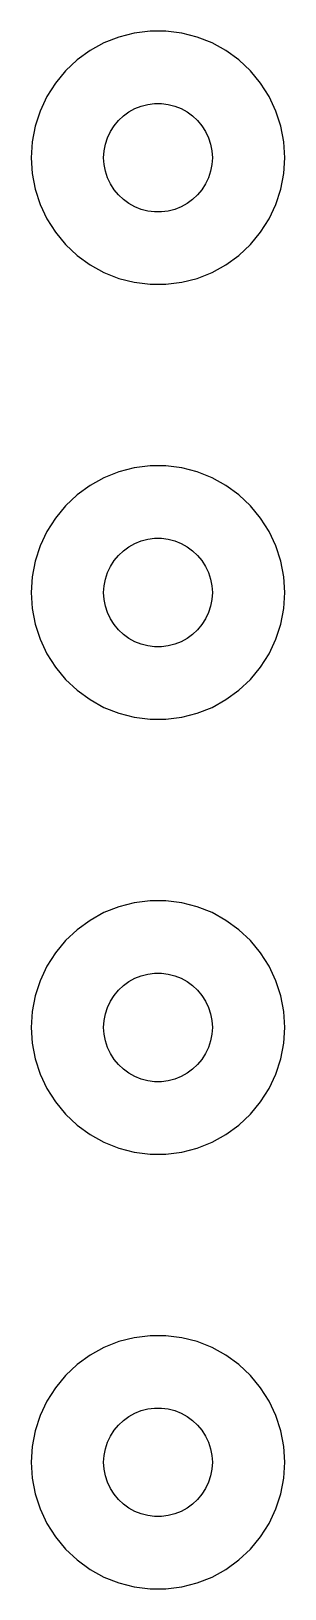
# Model space of a CAD drawing. Header units: metres. Extents: x -7 to 7, y 65 to 151.
import ezdxf

# ---------------------------------------------------------------- set-up
doc = ezdxf.new("R2010")
doc.units = ezdxf.units.M

msp = doc.modelspace()

# ---------------------------------------------------------------- linework, layer by layer
for p, q in [((-2.16312, 150.657), (-2.98045, 150.334)), ((-1.31166, 150.876), (-2.16312, 150.657)), ((-0.439529, 150.986), (-1.31166, 150.876)), ((0.439529, 150.986), (-0.439529, 150.986)), ((1.31166, 150.876), (0.439529, 150.986)), ((2.16312, 150.657), (1.31166, 150.876)), ((2.98045, 150.334), (2.16312, 150.657)), ((-3.75078, 149.91), (-4.46196, 149.394)), ((-2.98045, 150.334), (-3.75078, 149.91)), ((3.75078, 149.91), (2.98045, 150.334)), ((4.46196, 149.394), (3.75078, 149.91)), ((-5.10277, 148.792), (-5.66312, 148.114)), ((-4.46196, 149.394), (-5.10277, 148.792)), ((5.10277, 148.792), (4.46196, 149.394)), ((5.66312, 148.114), (5.10277, 148.792)), ((-5.66312, 148.114), (-6.13414, 147.372)), ((6.13414, 147.372), (5.66312, 148.114)), ((-6.13414, 147.372), (-6.50842, 146.577)), ((6.50842, 146.577), (6.13414, 147.372)), ((-6.50842, 146.577), (-6.78008, 145.741)), ((-2.1869, 146.054), (-1.91226, 146.312)), ((-1.91226, 146.312), (-1.60747, 146.533)), ((-1.60747, 146.533), (-1.27733, 146.714)), ((-1.27733, 146.714), (-0.927048, 146.853)), ((-0.927048, 146.853), (-0.562134, 146.947)), ((-0.562134, 146.947), (-0.18837, 146.994)), ((-0.18837, 146.994), (0.18837, 146.994)), ((0.18837, 146.994), (0.562134, 146.947)), ((0.562134, 146.947), (0.927048, 146.853)), ((0.927048, 146.853), (1.27733, 146.714)), ((1.27733, 146.714), (1.60747, 146.533)), ((1.60747, 146.533), (1.91226, 146.312)), ((1.91226, 146.312), (2.1869, 146.054)), ((6.78008, 145.741), (6.50842, 146.577)), ((-6.78008, 145.741), (-6.94479, 144.877)), ((-2.78932, 145.104), (-2.62891, 145.445)), ((-2.62891, 145.445), (-2.42705, 145.763)), ((-2.42705, 145.763), (-2.1869, 146.054)), ((2.1869, 146.054), (2.42705, 145.763)), ((2.42705, 145.763), (2.62891, 145.445)), ((2.62891, 145.445), (2.78932, 145.104)), ((6.94479, 144.877), (6.78008, 145.741)), ((-6.94479, 144.877), (-7, 144)), ((-2.97633, 144.376), (-2.90575, 144.746)), ((-2.90575, 144.746), (-2.78932, 145.104)), ((2.78932, 145.104), (2.90575, 144.746)), ((2.90575, 144.746), (2.97633, 144.376)), ((7, 144), (6.94479, 144.877)), ((-7, 144), (-6.94479, 143.123)), ((-3, 144), (-2.97633, 144.376)), ((-2.97633, 143.624), (-3, 144)), ((-2.90575, 143.254), (-2.97633, 143.624)), ((2.97633, 143.624), (2.90575, 143.254)), ((2.97633, 144.376), (3, 144)), ((3, 144), (2.97633, 143.624)), ((6.94479, 143.123), (7, 144)), ((-6.94479, 143.123), (-6.78008, 142.259)), ((-2.78932, 142.896), (-2.90575, 143.254)), ((-2.62891, 142.555), (-2.78932, 142.896)), ((2.78932, 142.896), (2.62891, 142.555)), ((2.90575, 143.254), (2.78932, 142.896)), ((6.78008, 142.259), (6.94479, 143.123)), ((-6.78008, 142.259), (-6.50842, 141.423)), ((-2.42705, 142.237), (-2.62891, 142.555)), ((-2.1869, 141.946), (-2.42705, 142.237)), ((-1.91226, 141.688), (-2.1869, 141.946)), ((2.1869, 141.946), (1.91226, 141.688)), ((2.42705, 142.237), (2.1869, 141.946)), ((2.62891, 142.555), (2.42705, 142.237)), ((6.50842, 141.423), (6.78008, 142.259)), ((-6.50842, 141.423), (-6.13414, 140.628)), ((-1.60747, 141.467), (-1.91226, 141.688)), ((-1.27733, 141.286), (-1.60747, 141.467)), ((-0.927048, 141.147), (-1.27733, 141.286)), ((-0.562134, 141.053), (-0.927048, 141.147)), ((-0.18837, 141.006), (-0.562134, 141.053)), ((0.18837, 141.006), (-0.18837, 141.006)), ((0.562134, 141.053), (0.18837, 141.006)), ((0.927048, 141.147), (0.562134, 141.053)), ((1.27733, 141.286), (0.927048, 141.147)), ((1.60747, 141.467), (1.27733, 141.286)), ((1.91226, 141.688), (1.60747, 141.467)), ((6.13414, 140.628), (6.50842, 141.423)), ((-6.13414, 140.628), (-5.66312, 139.886)), ((5.66312, 139.886), (6.13414, 140.628)), ((-5.66312, 139.886), (-5.10277, 139.208)), ((5.10277, 139.208), (5.66312, 139.886)), ((-5.10277, 139.208), (-4.46196, 138.606)), ((-4.46196, 138.606), (-3.75078, 138.09)), ((3.75078, 138.09), (4.46196, 138.606)), ((4.46196, 138.606), (5.10277, 139.208)), ((-3.75078, 138.09), (-2.98045, 137.666)), ((-2.98045, 137.666), (-2.16312, 137.343)), ((2.16312, 137.343), (2.98045, 137.666)), ((2.98045, 137.666), (3.75078, 138.09)), ((-2.16312, 137.343), (-1.31166, 137.124)), ((-1.31166, 137.124), (-0.439529, 137.014)), ((-0.439529, 137.014), (0.439529, 137.014)), ((0.439529, 137.014), (1.31166, 137.124)), ((1.31166, 137.124), (2.16312, 137.343)), ((-2.16312, 126.657), (-2.98045, 126.334)), ((-1.31166, 126.876), (-2.16312, 126.657)), ((-0.439529, 126.986), (-1.31166, 126.876)), ((0.439529, 126.986), (-0.439529, 126.986)), ((1.31166, 126.876), (0.439529, 126.986)), ((2.16312, 126.657), (1.31166, 126.876)), ((2.98045, 126.334), (2.16312, 126.657)), ((-3.75078, 125.91), (-4.46196, 125.394)), ((-2.98045, 126.334), (-3.75078, 125.91)), ((3.75078, 125.91), (2.98045, 126.334)), ((4.46196, 125.394), (3.75078, 125.91)), ((-5.10277, 124.792), (-5.66312, 124.114)), ((-4.46196, 125.394), (-5.10277, 124.792)), ((5.10277, 124.792), (4.46196, 125.394)), ((5.66312, 124.114), (5.10277, 124.792)), ((-5.66312, 124.114), (-6.13414, 123.372)), ((6.13414, 123.372), (5.66312, 124.114)), ((-6.13414, 123.372), (-6.50842, 122.577)), ((-0.927048, 122.853), (-0.562134, 122.947)), ((-0.562134, 122.947), (-0.18837, 122.994)), ((-0.18837, 122.994), (0.18837, 122.994)), ((0.18837, 122.994), (0.562134, 122.947)), ((0.562134, 122.947), (0.927048, 122.853)), ((6.50842, 122.577), (6.13414, 123.372)), ((-6.50842, 122.577), (-6.78008, 121.741)), ((-2.1869, 122.054), (-1.91226, 122.312)), ((-1.91226, 122.312), (-1.60747, 122.533)), ((-1.60747, 122.533), (-1.27733, 122.714)), ((-1.27733, 122.714), (-0.927048, 122.853)), ((0.927048, 122.853), (1.27733, 122.714)), ((1.27733, 122.714), (1.60747, 122.533)), ((1.60747, 122.533), (1.91226, 122.312)), ((1.91226, 122.312), (2.1869, 122.054)), ((6.78008, 121.741), (6.50842, 122.577)), ((-6.78008, 121.741), (-6.94479, 120.877)), ((-2.78932, 121.104), (-2.62891, 121.445)), ((-2.62891, 121.445), (-2.42705, 121.763)), ((-2.42705, 121.763), (-2.1869, 122.054)), ((2.1869, 122.054), (2.42705, 121.763)), ((2.42705, 121.763), (2.62891, 121.445)), ((2.62891, 121.445), (2.78932, 121.104)), ((6.94479, 120.877), (6.78008, 121.741)), ((-6.94479, 120.877), (-7, 120)), ((-3, 120), (-2.97633, 120.376)), ((-2.97633, 120.376), (-2.90575, 120.746)), ((-2.90575, 120.746), (-2.78932, 121.104)), ((2.78932, 121.104), (2.90575, 120.746)), ((2.90575, 120.746), (2.97633, 120.376)), ((2.97633, 120.376), (3, 120)), ((7, 120), (6.94479, 120.877)), ((-7, 120), (-6.94479, 119.123)), ((-2.97633, 119.624), (-3, 120)), ((-2.90575, 119.254), (-2.97633, 119.624)), ((2.97633, 119.624), (2.90575, 119.254)), ((3, 120), (2.97633, 119.624)), ((6.94479, 119.123), (7, 120)), ((-6.94479, 119.123), (-6.78008, 118.259)), ((-2.78932, 118.896), (-2.90575, 119.254)), ((-2.62891, 118.555), (-2.78932, 118.896)), ((2.78932, 118.896), (2.62891, 118.555)), ((2.90575, 119.254), (2.78932, 118.896)), ((6.78008, 118.259), (6.94479, 119.123)), ((-6.78008, 118.259), (-6.50842, 117.423)), ((-2.42705, 118.237), (-2.62891, 118.555)), ((-2.1869, 117.946), (-2.42705, 118.237)), ((-1.91226, 117.688), (-2.1869, 117.946)), ((2.1869, 117.946), (1.91226, 117.688)), ((2.42705, 118.237), (2.1869, 117.946)), ((2.62891, 118.555), (2.42705, 118.237)), ((6.50842, 117.423), (6.78008, 118.259)), ((-6.50842, 117.423), (-6.13414, 116.628)), ((-1.60747, 117.467), (-1.91226, 117.688)), ((-1.27733, 117.286), (-1.60747, 117.467)), ((-0.927048, 117.147), (-1.27733, 117.286)), ((-0.562134, 117.053), (-0.927048, 117.147)), ((-0.18837, 117.006), (-0.562134, 117.053)), ((0.18837, 117.006), (-0.18837, 117.006)), ((0.562134, 117.053), (0.18837, 117.006)), ((0.927048, 117.147), (0.562134, 117.053)), ((1.27733, 117.286), (0.927048, 117.147)), ((1.60747, 117.467), (1.27733, 117.286)), ((1.91226, 117.688), (1.60747, 117.467)), ((6.13414, 116.628), (6.50842, 117.423)), ((-6.13414, 116.628), (-5.66312, 115.886)), ((5.66312, 115.886), (6.13414, 116.628)), ((-5.66312, 115.886), (-5.10277, 115.208)), ((-5.10277, 115.208), (-4.46196, 114.606)), ((4.46196, 114.606), (5.10277, 115.208)), ((5.10277, 115.208), (5.66312, 115.886)), ((-4.46196, 114.606), (-3.75078, 114.09)), ((3.75078, 114.09), (4.46196, 114.606)), ((-3.75078, 114.09), (-2.98045, 113.666)), ((-2.98045, 113.666), (-2.16312, 113.343)), ((2.16312, 113.343), (2.98045, 113.666)), ((2.98045, 113.666), (3.75078, 114.09)), ((-2.16312, 113.343), (-1.31166, 113.124)), ((-1.31166, 113.124), (-0.439529, 113.014)), ((-0.439529, 113.014), (0.439529, 113.014)), ((0.439529, 113.014), (1.31166, 113.124)), ((1.31166, 113.124), (2.16312, 113.343)), ((-2.98045, 102.334), (-3.75078, 101.91)), ((-2.16312, 102.657), (-2.98045, 102.334)), ((-1.31166, 102.876), (-2.16312, 102.657)), ((-0.439529, 102.986), (-1.31166, 102.876)), ((0.439529, 102.986), (-0.439529, 102.986)), ((1.31166, 102.876), (0.439529, 102.986)), ((2.16312, 102.657), (1.31166, 102.876)), ((2.98045, 102.334), (2.16312, 102.657)), ((3.75078, 101.91), (2.98045, 102.334)), ((-3.75078, 101.91), (-4.46196, 101.394)), ((4.46196, 101.394), (3.75078, 101.91)), ((-5.10277, 100.792), (-5.66312, 100.114)), ((-4.46196, 101.394), (-5.10277, 100.792)), ((5.10277, 100.792), (4.46196, 101.394)), ((5.66312, 100.114), (5.10277, 100.792)), ((-5.66312, 100.114), (-6.13414, 99.3723)), ((6.13414, 99.3723), (5.66312, 100.114)), ((-6.13414, 99.3723), (-6.50842, 98.5769)), ((-0.927048, 98.8532), (-0.562134, 98.9469)), ((-0.562134, 98.9469), (-0.18837, 98.9941)), ((-0.18837, 98.9941), (0.18837, 98.9941)), ((0.18837, 98.9941), (0.562134, 98.9469)), ((0.562134, 98.9469), (0.927048, 98.8532)), ((6.50842, 98.5769), (6.13414, 99.3723)), ((-6.50842, 98.5769), (-6.78008, 97.7408)), ((-2.42705, 97.7634), (-2.1869, 98.0536)), ((-2.1869, 98.0536), (-1.91226, 98.3115)), ((-1.91226, 98.3115), (-1.60747, 98.533)), ((-1.60747, 98.533), (-1.27733, 98.7145)), ((-1.27733, 98.7145), (-0.927048, 98.8532)), ((0.927048, 98.8532), (1.27733, 98.7145)), ((1.27733, 98.7145), (1.60747, 98.533)), ((1.60747, 98.533), (1.91226, 98.3115)), ((1.91226, 98.3115), (2.1869, 98.0536)), ((2.1869, 98.0536), (2.42705, 97.7634)), ((6.78008, 97.7408), (6.50842, 98.5769)), ((-6.78008, 97.7408), (-6.94479, 96.8773)), ((-2.78932, 97.1044), (-2.62891, 97.4453)), ((-2.62891, 97.4453), (-2.42705, 97.7634)), ((2.42705, 97.7634), (2.62891, 97.4453)), ((2.62891, 97.4453), (2.78932, 97.1044)), ((6.94479, 96.8773), (6.78008, 97.7408)), ((-6.94479, 96.8773), (-7, 96)), ((-3, 96), (-2.97633, 96.376)), ((-2.97633, 96.376), (-2.90575, 96.7461)), ((-2.90575, 96.7461), (-2.78932, 97.1044)), ((2.78932, 97.1044), (2.90575, 96.7461)), ((2.90575, 96.7461), (2.97633, 96.376)), ((2.97633, 96.376), (3, 96)), ((7, 96), (6.94479, 96.8773)), ((-7, 96), (-6.94479, 95.1227)), ((-2.97633, 95.624), (-3, 96)), ((-2.90575, 95.2539), (-2.97633, 95.624)), ((2.97633, 95.624), (2.90575, 95.2539)), ((3, 96), (2.97633, 95.624)), ((6.94479, 95.1227), (7, 96)), ((-6.94479, 95.1227), (-6.78008, 94.2592)), ((-2.78932, 94.8956), (-2.90575, 95.2539)), ((-2.62891, 94.5547), (-2.78932, 94.8956)), ((2.78932, 94.8956), (2.62891, 94.5547)), ((2.90575, 95.2539), (2.78932, 94.8956)), ((6.78008, 94.2592), (6.94479, 95.1227)), ((-6.78008, 94.2592), (-6.50842, 93.4231)), ((-2.42705, 94.2366), (-2.62891, 94.5547)), ((-2.1869, 93.9464), (-2.42705, 94.2366)), ((-1.91226, 93.6885), (-2.1869, 93.9464)), ((2.1869, 93.9464), (1.91226, 93.6885)), ((2.42705, 94.2366), (2.1869, 93.9464)), ((2.62891, 94.5547), (2.42705, 94.2366)), ((6.50842, 93.4231), (6.78008, 94.2592)), ((-6.50842, 93.4231), (-6.13414, 92.6277)), ((-1.60747, 93.467), (-1.91226, 93.6885)), ((-1.27733, 93.2855), (-1.60747, 93.467)), ((-0.927048, 93.1468), (-1.27733, 93.2855)), ((-0.562134, 93.0531), (-0.927048, 93.1468)), ((-0.18837, 93.0059), (-0.562134, 93.0531)), ((0.18837, 93.0059), (-0.18837, 93.0059)), ((0.562134, 93.0531), (0.18837, 93.0059)), ((0.927048, 93.1468), (0.562134, 93.0531)), ((1.27733, 93.2855), (0.927048, 93.1468)), ((1.60747, 93.467), (1.27733, 93.2855)), ((1.91226, 93.6885), (1.60747, 93.467)), ((6.13414, 92.6277), (6.50842, 93.4231)), ((-6.13414, 92.6277), (-5.66312, 91.8855)), ((5.66312, 91.8855), (6.13414, 92.6277)), ((-5.66312, 91.8855), (-5.10277, 91.2082)), ((-5.10277, 91.2082), (-4.46196, 90.6064)), ((4.46196, 90.6064), (5.10277, 91.2082)), ((5.10277, 91.2082), (5.66312, 91.8855)), ((-4.46196, 90.6064), (-3.75078, 90.0897)), ((3.75078, 90.0897), (4.46196, 90.6064)), ((-3.75078, 90.0897), (-2.98045, 89.6662)), ((-2.98045, 89.6662), (-2.16312, 89.3426)), ((2.16312, 89.3426), (2.98045, 89.6662)), ((2.98045, 89.6662), (3.75078, 90.0897)), ((-2.16312, 89.3426), (-1.31166, 89.124)), ((-1.31166, 89.124), (-0.439529, 89.0138)), ((-0.439529, 89.0138), (0.439529, 89.0138)), ((0.439529, 89.0138), (1.31166, 89.124)), ((1.31166, 89.124), (2.16312, 89.3426)), ((-2.98045, 78.3338), (-3.75078, 77.9103)), ((-2.16312, 78.6574), (-2.98045, 78.3338)), ((-1.31166, 78.876), (-2.16312, 78.6574)), ((-0.439529, 78.9862), (-1.31166, 78.876)), ((0.439529, 78.9862), (-0.439529, 78.9862)), ((1.31166, 78.876), (0.439529, 78.9862)), ((2.16312, 78.6574), (1.31166, 78.876)), ((2.98045, 78.3338), (2.16312, 78.6574)), ((3.75078, 77.9103), (2.98045, 78.3338)), ((-4.46196, 77.3936), (-5.10277, 76.7918)), ((-3.75078, 77.9103), (-4.46196, 77.3936)), ((4.46196, 77.3936), (3.75078, 77.9103)), ((5.10277, 76.7918), (4.46196, 77.3936)), ((-5.10277, 76.7918), (-5.66312, 76.1145)), ((5.66312, 76.1145), (5.10277, 76.7918)), ((-5.66312, 76.1145), (-6.13414, 75.3723)), ((6.13414, 75.3723), (5.66312, 76.1145)), ((-6.13414, 75.3723), (-6.50842, 74.5769)), ((-1.27733, 74.7145), (-0.927048, 74.8532)), ((-0.927048, 74.8532), (-0.562134, 74.9469)), ((-0.562134, 74.9469), (-0.18837, 74.9941)), ((-0.18837, 74.9941), (0.18837, 74.9941)), ((0.18837, 74.9941), (0.562134, 74.9469)), ((0.562134, 74.9469), (0.927048, 74.8532)), ((0.927048, 74.8532), (1.27733, 74.7145)), ((6.50842, 74.5769), (6.13414, 75.3723)), ((-6.50842, 74.5769), (-6.78008, 73.7408)), ((-2.42705, 73.7634), (-2.1869, 74.0536)), ((-2.1869, 74.0536), (-1.91226, 74.3115)), ((-1.91226, 74.3115), (-1.60747, 74.533)), ((-1.60747, 74.533), (-1.27733, 74.7145)), ((1.27733, 74.7145), (1.60747, 74.533)), ((1.60747, 74.533), (1.91226, 74.3115)), ((1.91226, 74.3115), (2.1869, 74.0536)), ((2.1869, 74.0536), (2.42705, 73.7634)), ((6.78008, 73.7408), (6.50842, 74.5769)), ((-6.78008, 73.7408), (-6.94479, 72.8773)), ((-2.90575, 72.7461), (-2.78932, 73.1044)), ((-2.78932, 73.1044), (-2.62891, 73.4453)), ((-2.62891, 73.4453), (-2.42705, 73.7634)), ((2.42705, 73.7634), (2.62891, 73.4453)), ((2.62891, 73.4453), (2.78932, 73.1044)), ((2.78932, 73.1044), (2.90575, 72.7461)), ((6.94479, 72.8773), (6.78008, 73.7408)), ((-6.94479, 72.8773), (-7, 72)), ((-3, 72), (-2.97633, 72.376)), ((-2.97633, 72.376), (-2.90575, 72.7461)), ((2.90575, 72.7461), (2.97633, 72.376)), ((2.97633, 72.376), (3, 72)), ((7, 72), (6.94479, 72.8773)), ((-7, 72), (-6.94479, 71.1227)), ((-2.97633, 71.624), (-3, 72)), ((-2.90575, 71.2539), (-2.97633, 71.624)), ((2.97633, 71.624), (2.90575, 71.2539)), ((3, 72), (2.97633, 71.624)), ((6.94479, 71.1227), (7, 72)), ((-6.94479, 71.1227), (-6.78008, 70.2592)), ((-2.78932, 70.8956), (-2.90575, 71.2539)), ((-2.62891, 70.5547), (-2.78932, 70.8956)), ((-2.42705, 70.2366), (-2.62891, 70.5547)), ((2.62891, 70.5547), (2.42705, 70.2366)), ((2.78932, 70.8956), (2.62891, 70.5547)), ((2.90575, 71.2539), (2.78932, 70.8956)), ((6.78008, 70.2592), (6.94479, 71.1227)), ((-6.78008, 70.2592), (-6.50842, 69.4231)), ((-2.1869, 69.9464), (-2.42705, 70.2366)), ((-1.91226, 69.6885), (-2.1869, 69.9464)), ((-1.60747, 69.467), (-1.91226, 69.6885)), ((1.91226, 69.6885), (1.60747, 69.467)), ((2.1869, 69.9464), (1.91226, 69.6885)), ((2.42705, 70.2366), (2.1869, 69.9464)), ((6.50842, 69.4231), (6.78008, 70.2592)), ((-6.50842, 69.4231), (-6.13414, 68.6277)), ((-1.27733, 69.2855), (-1.60747, 69.467)), ((-0.927048, 69.1468), (-1.27733, 69.2855)), ((-0.562134, 69.0531), (-0.927048, 69.1468)), ((-0.18837, 69.0059), (-0.562134, 69.0531)), ((0.18837, 69.0059), (-0.18837, 69.0059)), ((0.562134, 69.0531), (0.18837, 69.0059)), ((0.927048, 69.1468), (0.562134, 69.0531)), ((1.27733, 69.2855), (0.927048, 69.1468)), ((1.60747, 69.467), (1.27733, 69.2855)), ((6.13414, 68.6277), (6.50842, 69.4231)), ((-6.13414, 68.6277), (-5.66312, 67.8855)), ((5.66312, 67.8855), (6.13414, 68.6277)), ((-5.66312, 67.8855), (-5.10277, 67.2082)), ((-5.10277, 67.2082), (-4.46196, 66.6064)), ((4.46196, 66.6064), (5.10277, 67.2082)), ((5.10277, 67.2082), (5.66312, 67.8855)), ((-4.46196, 66.6064), (-3.75078, 66.0897)), ((3.75078, 66.0897), (4.46196, 66.6064)), ((-3.75078, 66.0897), (-2.98045, 65.6662)), ((-2.98045, 65.6662), (-2.16312, 65.3426)), ((-2.16312, 65.3426), (-1.31166, 65.124)), ((1.31166, 65.124), (2.16312, 65.3426)), ((2.16312, 65.3426), (2.98045, 65.6662)), ((2.98045, 65.6662), (3.75078, 66.0897)), ((-1.31166, 65.124), (-0.439529, 65.0138)), ((-0.439529, 65.0138), (0.439529, 65.0138)), ((0.439529, 65.0138), (1.31166, 65.124))]:
    msp.add_line(p, q)

doc.saveas('drawing.dxf')
